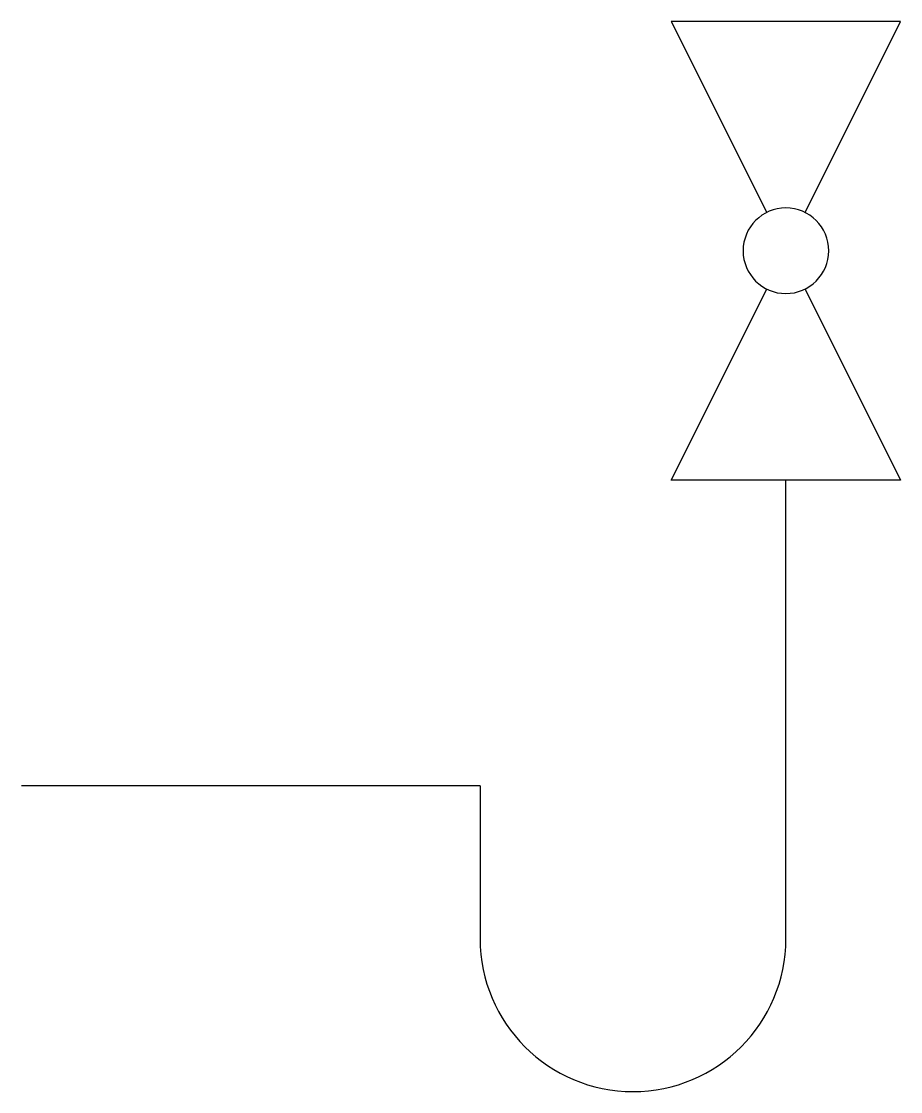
# Model space of a CAD drawing. Header units: millimetres. Extents: x 0 to 287, y -100 to 250.
import ezdxf

# ---------------------------------------------------------------- set-up
doc = ezdxf.new("R2010")
doc.units = ezdxf.units.MM

msp = doc.modelspace()

# ---------------------------------------------------------------- linework, layer by layer
at = {"color": 0, "linetype": 'ByBlock', "lineweight": -2}
for p, q in [((250, -50), (250, 100)), ((150, 0), (0, 0)), ((150, 0), (150, -50))]:
    msp.add_line(p, q, dxfattribs=at)
for points in [[(256.26, 187.52), (287.5, 250), (212.5, 250), (243.74, 187.52)], [(256.26, 162.48), (287.5, 100), (212.5, 100), (243.74, 162.48)]]:
    msp.add_lwpolyline(points, dxfattribs=at)
msp.add_lwpolyline([(250, 161, 1), (250, 189, 1)], format="xyb", close=True, dxfattribs=at)
msp.add_arc((200, -50), 50, 180, 0, dxfattribs=at)

doc.saveas('drawing.dxf')
